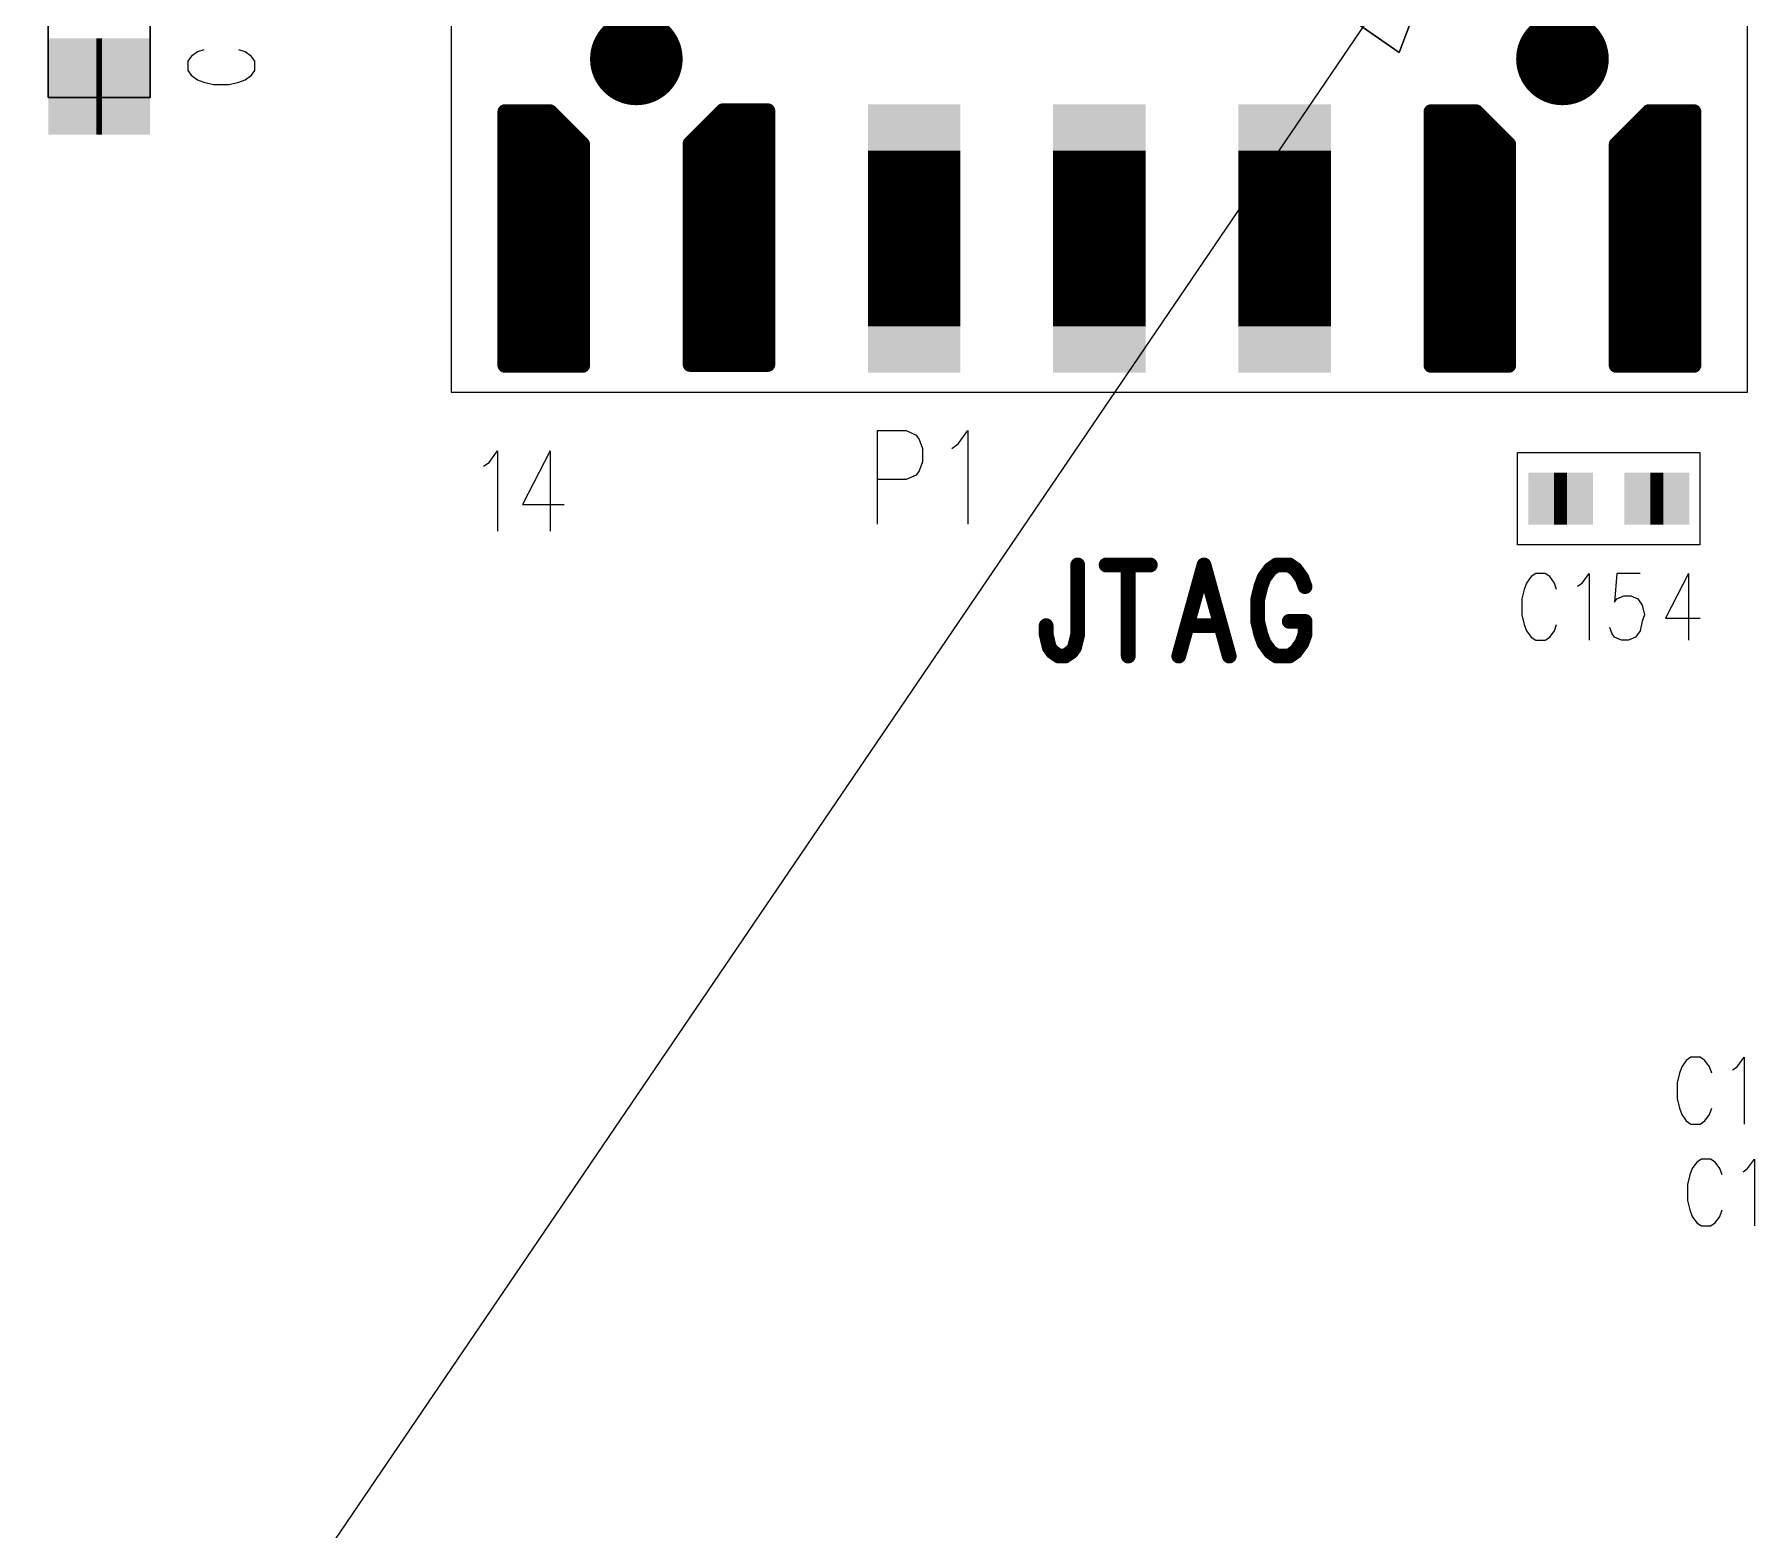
# Model space of a CAD drawing. Extents: x 12040 to 27945, y 10799 to 21199.
# Drawn here: x 17585 to 18514, y 15319 to 16126 of the extents above; entities that cross this region are included whole.
import ezdxf

# ---------------------------------------------------------------- set-up
doc = ezdxf.new("R2010")
doc.units = 0
doc.header["$MEASUREMENT"] = 0
doc.layers.add('ASSYDWGBOT_PHO', color=7, linetype='Continuous')

msp = doc.modelspace()

# ---------------------------------------------------------------- linework, layer by layer
at = {"layer": 'ASSYDWGBOT_PHO'}
for points in [[(17809.999, 16293.131), (17809.999, 15933.13)], [(18510, 15933.13), (18510, 16293.131)], [(18357.5, 16211.88), (16230, 13080.63)], [(17669.609, 16114.38), (17667.891, 16111.879)], [(17673.05, 16116.88), (17669.609, 16114.38)], [(17676.479, 16118.13), (17673.05, 16116.88)], [(17698.83, 16116.88), (17695.391, 16118.13)], [(17702.271, 16114.38), (17698.83, 16116.88)], [(17703.979, 16111.879), (17702.271, 16114.38)], [(17667.891, 16111.879), (17667.891, 16106.88)], [(17667.891, 16106.88), (17669.609, 16104.38)], [(17702.271, 16104.38), (17703.979, 16106.88)], [(17703.979, 16106.88), (17703.979, 16111.879)], [(17669.609, 16104.38), (17673.05, 16101.879)], [(17673.05, 16101.879), (17676.479, 16100.63)], [(17676.479, 16100.63), (17681.641, 16099.38)], [(17681.641, 16099.38), (17690.229, 16099.38)], [(17690.229, 16099.38), (17695.391, 16100.63)], [(17695.391, 16100.63), (17698.83, 16101.879)], [(17698.83, 16101.879), (17702.271, 16104.38)], [(17809.999, 15933.13), (18510, 15933.13)], [(18040.001, 15912.41), (18040.001, 15861.88)], [(18040.001, 15912.41), (18055.75, 15912.41)], [(18055.75, 15912.41), (18061.001, 15910)], [(18061.001, 15910), (18062.75, 15907.59)], [(18083.75, 15905.19), (18089.001, 15912.41)], [(18089.001, 15912.41), (18089.001, 15861.88)], [(17830.5, 15895.25), (17834.999, 15901.44)], [(17834.999, 15901.44), (17834.999, 15858.13)], [(17863.501, 15901.44), (17848.499, 15872.56)], [(17863.501, 15901.44), (17863.501, 15858.13)], [(18062.75, 15907.59), (18064.501, 15902.78)], [(18064.501, 15902.78), (18064.501, 15895.56)], [(18080.25, 15902.78), (18083.75, 15905.19)], [(18385.79, 15850.63), (18385.79, 15900.63)], [(18385.79, 15900.63), (18484.209, 15900.63)], [(18484.209, 15900.63), (18484.209, 15850.63)], [(17827.499, 15893.19), (17830.5, 15895.25)], [(18064.501, 15895.56), (18062.75, 15890.75)], [(18055.75, 15885.94), (18040.001, 15885.94)], [(18061.001, 15888.34), (18055.75, 15885.94)], [(18062.75, 15890.75), (18061.001, 15888.34)], [(17848.499, 15872.56), (17871, 15872.56)], [(18484.209, 15850.63), (18385.79, 15850.63)], [(18395.63, 15835.23), (18393.129, 15833.52)], [(18400.631, 15835.23), (18395.63, 15835.23)], [(18403.13, 15833.52), (18400.631, 15835.23)], [(18420.63, 15830.08), (18424.379, 15835.23)], [(18424.379, 15835.23), (18424.379, 15799.14)], [(18439.381, 15835.23), (18438.129, 15819.77)], [(18451.88, 15835.23), (18439.381, 15835.23)], [(18478.13, 15835.23), (18465.63, 15811.17)], [(18478.13, 15835.23), (18478.13, 15799.14)], [(18389.38, 15826.64), (18388.13, 15821.48)], [(18390.631, 15830.08), (18389.38, 15826.64)], [(18393.129, 15833.52), (18390.631, 15830.08)], [(18405.63, 15830.08), (18403.13, 15833.52)], [(18406.879, 15826.64), (18405.63, 15830.08)], [(18418.131, 15828.36), (18420.63, 15830.08)], [(18388.13, 15821.48), (18388.13, 15812.89)], [(18438.129, 15819.77), (18439.381, 15821.48)], [(18439.381, 15821.48), (18443.13, 15823.2)], [(18443.13, 15823.2), (18446.88, 15823.2)], [(18446.88, 15823.2), (18450.63, 15821.48)], [(18450.63, 15821.48), (18453.131, 15818.05)], [(18453.131, 15818.05), (18454.38, 15812.89)], [(18388.13, 15812.89), (18389.38, 15807.73)], [(18389.38, 15807.73), (18390.631, 15804.3)], [(18405.63, 15804.3), (18406.879, 15807.73)], [(18453.131, 15809.45), (18451.88, 15804.3)], [(18454.38, 15812.89), (18453.131, 15809.45)], [(18465.63, 15811.17), (18484.381, 15811.17)], [(18390.631, 15804.3), (18393.129, 15800.86)], [(18393.129, 15800.86), (18395.63, 15799.14)], [(18395.63, 15799.14), (18400.631, 15799.14)], [(18400.631, 15799.14), (18403.13, 15800.86)], [(18403.13, 15800.86), (18405.63, 15804.3)], [(18436.88, 15802.58), (18435.631, 15806.02)], [(18438.129, 15800.86), (18436.88, 15802.58)], [(18441.879, 15799.14), (18438.129, 15800.86)], [(18445.629, 15799.14), (18441.879, 15799.14)], [(18449.381, 15800.86), (18445.629, 15799.14)], [(18451.88, 15804.3), (18449.381, 15800.86)], [(18474.38, 15568.83), (18473.129, 15565.39)], [(18476.879, 15572.27), (18474.38, 15568.83)], [(18479.38, 15573.98), (18476.879, 15572.27)], [(18484.381, 15573.98), (18479.38, 15573.98)], [(18486.879, 15572.27), (18484.381, 15573.98)], [(18489.38, 15568.83), (18486.879, 15572.27)], [(18490.629, 15565.39), (18489.38, 15568.83)], [(18501.881, 15567.11), (18504.379, 15568.83)], [(18504.379, 15568.83), (18508.129, 15573.98)], [(18508.129, 15573.98), (18508.129, 15537.89)], [(18473.129, 15565.39), (18471.88, 15560.23)], [(18471.88, 15560.23), (18471.88, 15551.64)], [(18471.88, 15551.64), (18473.129, 15546.48)], [(18473.129, 15546.48), (18474.38, 15543.05)], [(18474.38, 15543.05), (18476.879, 15539.61)], [(18476.879, 15539.61), (18479.38, 15537.89)], [(18484.381, 15537.89), (18486.879, 15539.61)], [(18486.879, 15539.61), (18489.38, 15543.05)], [(18489.38, 15543.05), (18490.629, 15546.48)], [(18479.38, 15537.89), (18484.381, 15537.89)], [(18478.75, 15510.39), (18477.501, 15505.23)], [(18480, 15513.83), (18478.75, 15510.39)], [(18482.5, 15517.27), (18480, 15513.83)], [(18485.001, 15518.98), (18482.5, 15517.27)], [(18490, 15518.98), (18485.001, 15518.98)], [(18492.5, 15517.27), (18490, 15518.98)], [(18495.001, 15513.83), (18492.5, 15517.27)], [(18496.25, 15510.39), (18495.001, 15513.83)], [(18507.5, 15512.11), (18510, 15513.83)], [(18510, 15513.83), (18513.75, 15518.98)], [(18513.75, 15518.98), (18513.75, 15482.89)], [(18477.501, 15505.23), (18477.501, 15496.64)], [(18477.501, 15496.64), (18478.75, 15491.48)], [(18478.75, 15491.48), (18480, 15488.05)], [(18480, 15488.05), (18482.5, 15484.61)], [(18482.5, 15484.61), (18485.001, 15482.89)], [(18485.001, 15482.89), (18490, 15482.89)], [(18490, 15482.89), (18492.5, 15484.61)], [(18492.5, 15484.61), (18495.001, 15488.05)], [(18495.001, 15488.05), (18496.25, 15491.48)]]:
    msp.add_lwpolyline(points, dxfattribs=at)
for points in [[(18321.8, 16116.64), (18358.311, 16213.039)], [(17592.44, 16092.319), (17592.44, 16178.93)], [(17647.56, 16178.93), (17647.56, 16092.319)], [(18280.729, 16145.161), (18321.8, 16116.64)], [(17647.56, 16092.319), (17592.44, 16092.319)]]:
    msp.add_lwpolyline(points, close=True, dxfattribs=at)
for points, const_width in [([(17897.5, 16113.131, 1), (17922.5, 16113.131, 1), (17897.5, 16113.131)], 25), ([(18397.5, 16113.131, 1), (18422.5, 16113.131, 1), (18397.5, 16113.131)], 25), ([(17853.751, 16016.13, 1), (17866.251, 16016.13, 1), (17853.751, 16016.13)], 12.5), ([(17953.749, 16016.13, 1), (17966.249, 16016.13, 1), (17953.749, 16016.13)], 12.5), ([(18353.751, 16016.13, 1), (18366.251, 16016.13, 1), (18353.751, 16016.13)], 12.5), ([(18453.749, 16016.13, 1), (18466.249, 16016.13, 1), (18453.749, 16016.13)], 12.5)]:
    msp.add_lwpolyline(points, format="xyb", dxfattribs=dict(at, const_width=const_width))
for points, const_width in [([(17621.5, 16098.221), (17618.5, 16098.221)], 52), ([(17863.34, 16084.629), (17839.001, 16084.629)], 8), ([(17839.001, 16084.629), (17839.001, 15947.63)], 8), ([(17840, 15947.63), (17840, 16084.629)], 8), ([(17844, 15947.63), (17844, 16084.629)], 8), ([(17848, 15947.63), (17848, 16084.629)], 8), ([(17851.999, 15947.63), (17851.999, 16084.629)], 8), ([(17856.001, 15947.63), (17856.001, 16084.629)], 8), ([(17860.001, 15947.63), (17860.001, 16084.629)], 8), ([(17881.001, 16066.971), (17863.34, 16084.629)], 8), ([(17864, 15947.63), (17864, 16083.969)], 8), ([(17956.659, 16085.131), (17938.999, 16067.471)], 8), ([(17955.999, 15948.13), (17955.999, 16084.471)], 8), ([(17981.001, 16085.131), (17956.659, 16085.131)], 8), ([(17959.999, 15948.13), (17959.999, 16085.131)], 8), ([(17964.001, 15948.13), (17964.001, 16085.131)], 8), ([(17968, 15948.13), (17968, 16085.131)], 8), ([(17972, 15948.13), (17972, 16085.131)], 8), ([(17976, 15948.13), (17976, 16085.131)], 8), ([(17980, 15948.13), (17980, 16085.131)], 8), ([(17981.001, 15948.13), (17981.001, 16085.131)], 8), ([(18059.999, 16063.629), (18059.999, 15968.63)], 50), ([(18160, 16063.629), (18160, 15968.63)], 50), ([(18260, 16063.629), (18260, 15968.63)], 50), ([(18363.34, 16084.629), (18339.001, 16084.629)], 8), ([(18339.001, 16084.629), (18339.001, 15947.63)], 8), ([(18340, 15947.63), (18340, 16084.629)], 8), ([(18344, 15947.63), (18344, 16084.629)], 8), ([(18348, 15947.63), (18348, 16084.629)], 8), ([(18351.999, 15947.63), (18351.999, 16084.629)], 8), ([(18356.001, 15947.63), (18356.001, 16084.629)], 8), ([(18360.001, 15947.63), (18360.001, 16084.629)], 8), ([(18381.001, 16066.971), (18363.34, 16084.629)], 8), ([(18364, 15947.63), (18364, 16083.969)], 8), ([(18456.659, 16084.629), (18438.999, 16066.971)], 8), ([(18455.999, 15947.63), (18455.999, 16083.969)], 8), ([(18481.001, 16084.629), (18456.659, 16084.629)], 8), ([(18459.999, 15947.63), (18459.999, 16084.629)], 8), ([(18464.001, 15947.63), (18464.001, 16084.629)], 8), ([(18468, 15947.63), (18468, 16084.629)], 8), ([(18472, 15947.63), (18472, 16084.629)], 8), ([(18476, 15947.63), (18476, 16084.629)], 8), ([(18480, 15947.63), (18480, 16084.629)], 8), ([(18481.001, 15947.63), (18481.001, 16084.629)], 8), ([(17868, 15947.63), (17868, 16079.969)], 8), ([(17872, 15947.63), (17872, 16075.97)], 8), ([(17948, 15948.13), (17948, 16076.469)], 8), ([(17952, 15948.13), (17952, 16080.469)], 8), ([(18368, 15947.63), (18368, 16079.969)], 8), ([(18372, 15947.63), (18372, 16075.97)], 8), ([(18448, 15947.63), (18448, 16075.97)], 8), ([(18452, 15947.63), (18452, 16079.969)], 8), ([(17875.999, 15947.63), (17875.999, 16071.97)], 8), ([(17879.999, 15947.63), (17879.999, 16067.97)], 8), ([(17881.001, 15947.63), (17881.001, 16066.971)], 8), ([(17938.999, 16067.471), (17938.999, 15948.13)], 8), ([(17940.001, 15948.13), (17940.001, 16068.47)], 8), ([(17944, 15948.13), (17944, 16072.47)], 8), ([(18375.999, 15947.63), (18375.999, 16071.97)], 8), ([(18379.999, 15947.63), (18379.999, 16067.97)], 8), ([(18381.001, 15947.63), (18381.001, 16066.971)], 8), ([(18438.999, 16066.971), (18438.999, 15947.63)], 8), ([(18440.001, 15947.63), (18440.001, 16067.97)], 8), ([(18444, 15947.63), (18444, 16071.97)], 8), ([(17839.001, 15947.63), (17881.001, 15947.63)], 8), ([(17938.999, 15948.13), (17981.001, 15948.13)], 8), ([(18339.001, 15947.63), (18381.001, 15947.63)], 8), ([(18438.999, 15947.63), (18481.001, 15947.63)], 8), ([(18412.5, 15875.63), (18405.5, 15875.63)], 28), ([(18412.5, 15875.63), (18405.5, 15875.63)], 28), ([(18464.5, 15875.63), (18457.5, 15875.63)], 28), ([(18464.5, 15875.63), (18457.5, 15875.63)], 28), ([(18148.3, 15839.84), (18148.3, 15802.34)], 8), ([(18163.639, 15839.84), (18187.5, 15839.84)], 8), ([(18175.57, 15839.84), (18175.57, 15790.63)], 8), ([(18216.48, 15839.84), (18202.841, 15790.63)], 8), ([(18216.48, 15839.84), (18230.11, 15790.63)], 8), ([(18248.859, 15832.81), (18247.16, 15828.13)], 8), ([(18252.27, 15837.5), (18248.859, 15832.81)], 8), ([(18255.68, 15839.84), (18252.27, 15837.5)], 8), ([(18262.501, 15839.84), (18255.68, 15839.84)], 8), ([(18265.909, 15837.5), (18262.501, 15839.84)], 8), ([(18269.32, 15832.81), (18265.909, 15837.5)], 8), ([(18271.021, 15828.13), (18269.32, 15832.81)], 8), ([(18247.16, 15828.13), (18245.449, 15821.09)], 8), ([(18245.449, 15821.09), (18245.449, 15809.38)], 8), ([(18131.25, 15802.34), (18131.25, 15807.03)], 8), ([(18207.951, 15807.03), (18225, 15807.03)], 8), ([(18245.449, 15809.38), (18247.16, 15802.34)], 8), ([(18262.501, 15809.38), (18271.021, 15809.38)], 8), ([(18271.021, 15802.34), (18271.021, 15809.38)], 8), ([(18132.95, 15795.31), (18131.25, 15802.34)], 8), ([(18134.661, 15792.97), (18132.95, 15795.31)], 8), ([(18146.589, 15795.31), (18144.89, 15792.97)], 8), ([(18148.3, 15802.34), (18146.589, 15795.31)], 8), ([(18247.16, 15802.34), (18248.859, 15797.66)], 8), ([(18248.859, 15797.66), (18252.27, 15792.97)], 8), ([(18265.909, 15792.97), (18269.32, 15797.66)], 8), ([(18269.32, 15797.66), (18271.021, 15802.34)], 8), ([(18138.069, 15790.63), (18134.661, 15792.97)], 8), ([(18141.479, 15790.63), (18138.069, 15790.63)], 8), ([(18144.89, 15792.97), (18141.479, 15790.63)], 8), ([(18252.27, 15792.97), (18255.68, 15790.63)], 8), ([(18255.68, 15790.63), (18262.501, 15790.63)], 8), ([(18262.501, 15790.63), (18265.909, 15792.97)], 8)]:
    msp.add_lwpolyline(points, dxfattribs=dict(at, const_width=const_width))
at = {"layer": 'ASSYDWGBOT_PHO', "const_width": 4}
for points in [[(17837.001, 16084.629, 1), (17841.001, 16084.629, 1)], [(17837.001, 16084.629, 1), (17841.001, 16084.629, 1)], [(17838, 16084.629, 1), (17842, 16084.629, 1)], [(17842, 16084.629, 1), (17846, 16084.629, 1)], [(17846, 16084.629, 1), (17850, 16084.629, 1)], [(17849.999, 16084.629, 1), (17853.999, 16084.629, 1)], [(17854.001, 16084.629, 1), (17858.001, 16084.629, 1)], [(17858.001, 16084.629, 1), (17862.001, 16084.629, 1)], [(17861.34, 16084.629, 1), (17865.34, 16084.629, 1)], [(17861.34, 16084.629, 1), (17865.34, 16084.629, 1)], [(17862, 16083.969, 1), (17866, 16083.969, 1)], [(17953.999, 16084.471, 1), (17957.999, 16084.471, 1)], [(17954.659, 16085.131, 1), (17958.659, 16085.131, 1)], [(17954.659, 16085.131, 1), (17958.659, 16085.131, 1)], [(17957.999, 16085.131, 1), (17961.999, 16085.131, 1)], [(17962.001, 16085.131, 1), (17966.001, 16085.131, 1)], [(17966, 16085.131, 1), (17970, 16085.131, 1)], [(17970, 16085.131, 1), (17974, 16085.131, 1)], [(17974, 16085.131, 1), (17978, 16085.131, 1)], [(17978, 16085.131, 1), (17982, 16085.131, 1)], [(17979.001, 16085.131, 1), (17983.001, 16085.131, 1)], [(17979.001, 16085.131, 1), (17983.001, 16085.131, 1)], [(18337.001, 16084.629, 1), (18341.001, 16084.629, 1)], [(18337.001, 16084.629, 1), (18341.001, 16084.629, 1)], [(18338, 16084.629, 1), (18342, 16084.629, 1)], [(18342, 16084.629, 1), (18346, 16084.629, 1)], [(18346, 16084.629, 1), (18350, 16084.629, 1)], [(18349.999, 16084.629, 1), (18353.999, 16084.629, 1)], [(18354.001, 16084.629, 1), (18358.001, 16084.629, 1)], [(18358.001, 16084.629, 1), (18362.001, 16084.629, 1)], [(18361.34, 16084.629, 1), (18365.34, 16084.629, 1)], [(18361.34, 16084.629, 1), (18365.34, 16084.629, 1)], [(18362, 16083.969, 1), (18366, 16083.969, 1)], [(18453.999, 16083.969, 1), (18457.999, 16083.969, 1)], [(18454.659, 16084.629, 1), (18458.659, 16084.629, 1)], [(18454.659, 16084.629, 1), (18458.659, 16084.629, 1)], [(18457.999, 16084.629, 1), (18461.999, 16084.629, 1)], [(18462.001, 16084.629, 1), (18466.001, 16084.629, 1)], [(18466, 16084.629, 1), (18470, 16084.629, 1)], [(18470, 16084.629, 1), (18474, 16084.629, 1)], [(18474, 16084.629, 1), (18478, 16084.629, 1)], [(18478, 16084.629, 1), (18482, 16084.629, 1)], [(18479.001, 16084.629, 1), (18483.001, 16084.629, 1)], [(18479.001, 16084.629, 1), (18483.001, 16084.629, 1)], [(17866, 16079.969, 1), (17870, 16079.969, 1)], [(17870, 16075.97, 1), (17874, 16075.97, 1)], [(17946, 16076.469, 1), (17950, 16076.469, 1)], [(17950, 16080.469, 1), (17954, 16080.469, 1)], [(18366, 16079.969, 1), (18370, 16079.969, 1)], [(18370, 16075.97, 1), (18374, 16075.97, 1)], [(18446, 16075.97, 1), (18450, 16075.97, 1)], [(18450, 16079.969, 1), (18454, 16079.969, 1)], [(17873.999, 16071.97, 1), (17877.999, 16071.97, 1)], [(17877.999, 16067.97, 1), (17881.999, 16067.97, 1)], [(17879.001, 16066.971, 1), (17883.001, 16066.971, 1)], [(17879.001, 16066.971, 1), (17883.001, 16066.971, 1)], [(17936.999, 16067.471, 1), (17940.999, 16067.471, 1)], [(17936.999, 16067.471, 1), (17940.999, 16067.471, 1)], [(17938.001, 16068.47, 1), (17942.001, 16068.47, 1)], [(17942, 16072.47, 1), (17946, 16072.47, 1)], [(18373.999, 16071.97, 1), (18377.999, 16071.97, 1)], [(18377.999, 16067.97, 1), (18381.999, 16067.97, 1)], [(18379.001, 16066.971, 1), (18383.001, 16066.971, 1)], [(18379.001, 16066.971, 1), (18383.001, 16066.971, 1)], [(18436.999, 16066.971, 1), (18440.999, 16066.971, 1)], [(18436.999, 16066.971, 1), (18440.999, 16066.971, 1)], [(18438.001, 16067.97, 1), (18442.001, 16067.97, 1)], [(18442, 16071.97, 1), (18446, 16071.97, 1)], [(17837.001, 15947.63, 1), (17841.001, 15947.63, 1)], [(17837.001, 15947.63, 1), (17841.001, 15947.63, 1)], [(17838, 15947.63, 1), (17842, 15947.63, 1)], [(17842, 15947.63, 1), (17846, 15947.63, 1)], [(17846, 15947.63, 1), (17850, 15947.63, 1)], [(17849.999, 15947.63, 1), (17853.999, 15947.63, 1)], [(17854.001, 15947.63, 1), (17858.001, 15947.63, 1)], [(17858.001, 15947.63, 1), (17862.001, 15947.63, 1)], [(17862, 15947.63, 1), (17866, 15947.63, 1)], [(17866, 15947.63, 1), (17870, 15947.63, 1)], [(17870, 15947.63, 1), (17874, 15947.63, 1)], [(17873.999, 15947.63, 1), (17877.999, 15947.63, 1)], [(17877.999, 15947.63, 1), (17881.999, 15947.63, 1)], [(17879.001, 15947.63, 1), (17883.001, 15947.63, 1)], [(17879.001, 15947.63, 1), (17883.001, 15947.63, 1)], [(17936.999, 15948.13, 1), (17940.999, 15948.13, 1)], [(17936.999, 15948.13, 1), (17940.999, 15948.13, 1)], [(17938.001, 15948.13, 1), (17942.001, 15948.13, 1)], [(17942, 15948.13, 1), (17946, 15948.13, 1)], [(17946, 15948.13, 1), (17950, 15948.13, 1)], [(17950, 15948.13, 1), (17954, 15948.13, 1)], [(17953.999, 15948.13, 1), (17957.999, 15948.13, 1)], [(17957.999, 15948.13, 1), (17961.999, 15948.13, 1)], [(17962.001, 15948.13, 1), (17966.001, 15948.13, 1)], [(17966, 15948.13, 1), (17970, 15948.13, 1)], [(17970, 15948.13, 1), (17974, 15948.13, 1)], [(17974, 15948.13, 1), (17978, 15948.13, 1)], [(17978, 15948.13, 1), (17982, 15948.13, 1)], [(17979.001, 15948.13, 1), (17983.001, 15948.13, 1)], [(17979.001, 15948.13, 1), (17983.001, 15948.13, 1)], [(18337.001, 15947.63, 1), (18341.001, 15947.63, 1)], [(18337.001, 15947.63, 1), (18341.001, 15947.63, 1)], [(18338, 15947.63, 1), (18342, 15947.63, 1)], [(18342, 15947.63, 1), (18346, 15947.63, 1)], [(18346, 15947.63, 1), (18350, 15947.63, 1)], [(18349.999, 15947.63, 1), (18353.999, 15947.63, 1)], [(18354.001, 15947.63, 1), (18358.001, 15947.63, 1)], [(18358.001, 15947.63, 1), (18362.001, 15947.63, 1)], [(18362, 15947.63, 1), (18366, 15947.63, 1)], [(18366, 15947.63, 1), (18370, 15947.63, 1)], [(18370, 15947.63, 1), (18374, 15947.63, 1)], [(18373.999, 15947.63, 1), (18377.999, 15947.63, 1)], [(18377.999, 15947.63, 1), (18381.999, 15947.63, 1)], [(18379.001, 15947.63, 1), (18383.001, 15947.63, 1)], [(18379.001, 15947.63, 1), (18383.001, 15947.63, 1)], [(18436.999, 15947.63, 1), (18440.999, 15947.63, 1)], [(18436.999, 15947.63, 1), (18440.999, 15947.63, 1)], [(18438.001, 15947.63, 1), (18442.001, 15947.63, 1)], [(18442, 15947.63, 1), (18446, 15947.63, 1)], [(18446, 15947.63, 1), (18450, 15947.63, 1)], [(18450, 15947.63, 1), (18454, 15947.63, 1)], [(18453.999, 15947.63, 1), (18457.999, 15947.63, 1)], [(18457.999, 15947.63, 1), (18461.999, 15947.63, 1)], [(18462.001, 15947.63, 1), (18466.001, 15947.63, 1)], [(18466, 15947.63, 1), (18470, 15947.63, 1)], [(18470, 15947.63, 1), (18474, 15947.63, 1)], [(18474, 15947.63, 1), (18478, 15947.63, 1)], [(18478, 15947.63, 1), (18482, 15947.63, 1)], [(18479.001, 15947.63, 1), (18483.001, 15947.63, 1)], [(18479.001, 15947.63, 1), (18483.001, 15947.63, 1)], [(18146.3, 15839.84, 1), (18150.3, 15839.84, 1)], [(18161.639, 15839.84, 1), (18165.639, 15839.84, 1)], [(18173.57, 15839.84, 1), (18177.57, 15839.84, 1)], [(18185.5, 15839.84, 1), (18189.5, 15839.84, 1)], [(18214.48, 15839.84, 1), (18218.48, 15839.84, 1)], [(18214.48, 15839.84, 1), (18218.48, 15839.84, 1)], [(18246.859, 15832.81, 1), (18250.859, 15832.81, 1)], [(18246.859, 15832.81, 1), (18250.859, 15832.81, 1)], [(18250.27, 15837.5, 1), (18254.27, 15837.5, 1)], [(18250.27, 15837.5, 1), (18254.27, 15837.5, 1)], [(18253.68, 15839.84, 1), (18257.68, 15839.84, 1)], [(18253.68, 15839.84, 1), (18257.68, 15839.84, 1)], [(18260.501, 15839.84, 1), (18264.501, 15839.84, 1)], [(18260.501, 15839.84, 1), (18264.501, 15839.84, 1)], [(18263.909, 15837.5, 1), (18267.909, 15837.5, 1)], [(18263.909, 15837.5, 1), (18267.909, 15837.5, 1)], [(18267.32, 15832.81, 1), (18271.32, 15832.81, 1)], [(18267.32, 15832.81, 1), (18271.32, 15832.81, 1)], [(18245.16, 15828.13, 1), (18249.16, 15828.13, 1)], [(18245.16, 15828.13, 1), (18249.16, 15828.13, 1)], [(18269.021, 15828.13, 1), (18273.021, 15828.13, 1)], [(18243.449, 15821.09, 1), (18247.449, 15821.09, 1)], [(18243.449, 15821.09, 1), (18247.449, 15821.09, 1)], [(18129.25, 15807.03, 1), (18133.25, 15807.03, 1)], [(18205.951, 15807.03, 1), (18209.951, 15807.03, 1)], [(18223, 15807.03, 1), (18227, 15807.03, 1)], [(18243.449, 15809.38, 1), (18247.449, 15809.38, 1)], [(18243.449, 15809.38, 1), (18247.449, 15809.38, 1)], [(18260.501, 15809.38, 1), (18264.501, 15809.38, 1)], [(18269.021, 15809.38, 1), (18273.021, 15809.38, 1)], [(18269.021, 15809.38, 1), (18273.021, 15809.38, 1)], [(18129.25, 15802.34, 1), (18133.25, 15802.34, 1)], [(18129.25, 15802.34, 1), (18133.25, 15802.34, 1)], [(18130.95, 15795.31, 1), (18134.95, 15795.31, 1)], [(18130.95, 15795.31, 1), (18134.95, 15795.31, 1)], [(18144.589, 15795.31, 1), (18148.589, 15795.31, 1)], [(18144.589, 15795.31, 1), (18148.589, 15795.31, 1)], [(18146.3, 15802.34, 1), (18150.3, 15802.34, 1)], [(18146.3, 15802.34, 1), (18150.3, 15802.34, 1)], [(18245.16, 15802.34, 1), (18249.16, 15802.34, 1)], [(18245.16, 15802.34, 1), (18249.16, 15802.34, 1)], [(18246.859, 15797.66, 1), (18250.859, 15797.66, 1)], [(18246.859, 15797.66, 1), (18250.859, 15797.66, 1)], [(18267.32, 15797.66, 1), (18271.32, 15797.66, 1)], [(18267.32, 15797.66, 1), (18271.32, 15797.66, 1)], [(18269.021, 15802.34, 1), (18273.021, 15802.34, 1)], [(18269.021, 15802.34, 1), (18273.021, 15802.34, 1)], [(18132.661, 15792.97, 1), (18136.661, 15792.97, 1)], [(18132.661, 15792.97, 1), (18136.661, 15792.97, 1)], [(18136.069, 15790.63, 1), (18140.069, 15790.63, 1)], [(18136.069, 15790.63, 1), (18140.069, 15790.63, 1)], [(18139.479, 15790.63, 1), (18143.479, 15790.63, 1)], [(18139.479, 15790.63, 1), (18143.479, 15790.63, 1)], [(18142.89, 15792.97, 1), (18146.89, 15792.97, 1)], [(18142.89, 15792.97, 1), (18146.89, 15792.97, 1)], [(18173.57, 15790.63, 1), (18177.57, 15790.63, 1)], [(18200.841, 15790.63, 1), (18204.841, 15790.63, 1)], [(18228.11, 15790.63, 1), (18232.11, 15790.63, 1)], [(18250.27, 15792.97, 1), (18254.27, 15792.97, 1)], [(18250.27, 15792.97, 1), (18254.27, 15792.97, 1)], [(18253.68, 15790.63, 1), (18257.68, 15790.63, 1)], [(18253.68, 15790.63, 1), (18257.68, 15790.63, 1)], [(18260.501, 15790.63, 1), (18264.501, 15790.63, 1)], [(18260.501, 15790.63, 1), (18264.501, 15790.63, 1)], [(18263.909, 15792.97, 1), (18267.909, 15792.97, 1)], [(18263.909, 15792.97, 1), (18267.909, 15792.97, 1)]]:
    msp.add_lwpolyline(points, format="xyb", close=True, dxfattribs=at)
at = {"layer": 'ASSYDWGBOT_PHO'}
for points in [[(17644.5, 16124.221), (17644.5, 16072.221), (17592.5, 16124.221), (17592.5, 16072.221)], [(17595.5, 16072.221), (17595.5, 16124.221), (17647.5, 16072.221), (17647.5, 16124.221)], [(18084.999, 16038.629), (18034.999, 16038.629), (18084.999, 16088.629), (18034.999, 16088.629)], [(18185, 16038.629), (18135, 16038.629), (18185, 16088.629), (18135, 16088.629)], [(18285, 16038.629), (18235, 16038.629), (18285, 16088.629), (18235, 16088.629)], [(18034.999, 15993.63), (18084.999, 15993.63), (18034.999, 15943.63), (18084.999, 15943.63)], [(18135, 15993.63), (18185, 15993.63), (18135, 15943.63), (18185, 15943.63)], [(18235, 15993.63), (18285, 15993.63), (18235, 15943.63), (18285, 15943.63)], [(18419.5, 15889.63), (18419.5, 15861.63), (18391.5, 15889.63), (18391.5, 15861.63)], [(18419.5, 15889.63), (18419.5, 15861.63), (18391.5, 15889.63), (18391.5, 15861.63)], [(18398.5, 15861.63), (18398.5, 15889.63), (18426.5, 15861.63), (18426.5, 15889.63)], [(18398.5, 15861.63), (18398.5, 15889.63), (18426.5, 15861.63), (18426.5, 15889.63)], [(18471.5, 15889.63), (18471.5, 15861.63), (18443.5, 15889.63), (18443.5, 15861.63)], [(18471.5, 15889.63), (18471.5, 15861.63), (18443.5, 15889.63), (18443.5, 15861.63)], [(18450.5, 15861.63), (18450.5, 15889.63), (18478.5, 15861.63), (18478.5, 15889.63)], [(18450.5, 15861.63), (18450.5, 15889.63), (18478.5, 15861.63), (18478.5, 15889.63)]]:
    msp.add_solid(points, dxfattribs=at)

doc.saveas('drawing.dxf')
